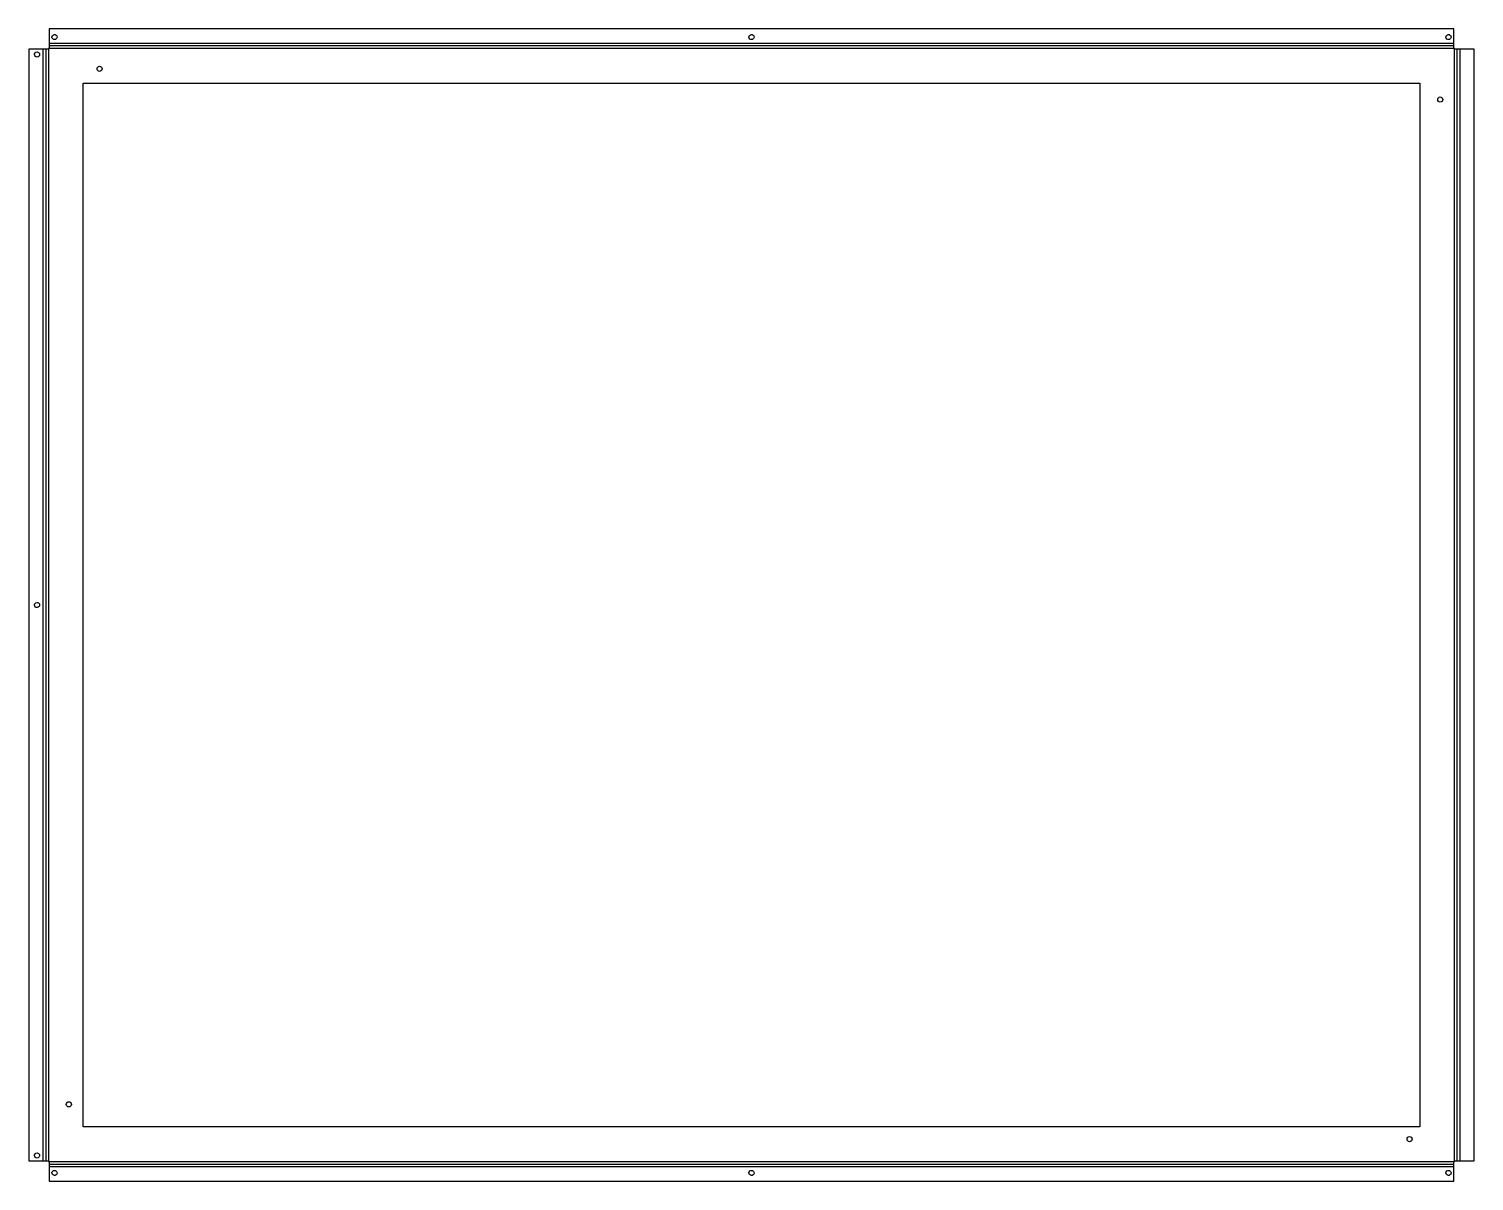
# Model space of a CAD drawing. Header units: millimetres. Extents: x -10 to 696, y 0 to 563.
import ezdxf

# ---------------------------------------------------------------- set-up
doc = ezdxf.new("R2010")
doc.units = ezdxf.units.MM

msp = doc.modelspace()

# ---------------------------------------------------------------- linework, layer by layer
at = {"layer": 'BEND'}
for p, q in [((-1.67, 553.1), (-1.67, 9.93)), ((686.17, 554.77), (0, 554.77)), ((687.84, 9.93), (687.84, 553.1)), ((0, 8.26), (686.17, 8.26))]:
    msp.add_line(p, q, dxfattribs=at)
at = {"layer": 'BEND_EXTENT'}
for p, q in [((-2.93, 9.93), (-2.93, 553.1)), ((-0.41, 553.1), (-0.41, 9.93)), ((0, 556.03), (686.17, 556.03)), ((686.17, 553.51), (0, 553.51)), ((686.59, 9.93), (686.59, 553.1)), ((689.1, 553.1), (689.1, 9.93)), ((0, 9.51), (686.17, 9.51)), ((686.17, 7), (0, 7))]:
    msp.add_line(p, q, dxfattribs=at)
at = {"layer": 'INTERIOR_PROFILES'}
msp.add_lwpolyline([(16.59, 536.51), (669.59, 536.51), (669.59, 26.51), (16.59, 26.51)], close=True, dxfattribs=at)
for centre in [(24.59, 543.51), (679.59, 528.51), (9.59, 37.51), (664.59, 20.51)]:
    msp.add_circle(centre, 1.25, dxfattribs=at)
for points, knots in [([(1.34, 559.03), (1.34, 559.27), (1.41, 559.54), (1.58, 559.76), (1.82, 560.09), (2.24, 560.28), (2.59, 560.28)], [-1, -1, -1, -1, -0.594482, -0.594482, -0.594482, 0, 0, 0, 0]), ([(2.59, 557.78), (2.35, 557.78), (2.08, 557.85), (1.85, 558.02), (1.52, 558.26), (1.34, 558.68), (1.34, 559.03)], [-1, -1, -1, -1, -0.594482, -0.594482, -0.594482, 0, 0, 0, 0]), ([(2.59, 560.28), (2.82, 560.28), (3.1, 560.2), (3.32, 560.04), (3.65, 559.8), (3.84, 559.38), (3.84, 559.03)], [-1, -1, -1, -1, -0.594482, -0.594482, -0.594482, 0, 0, 0, 0]), ([(3.84, 559.03), (3.84, 558.79), (3.76, 558.52), (3.6, 558.29), (3.36, 557.96), (2.94, 557.78), (2.59, 557.78)], [-1, -1, -1, -1, -0.594482, -0.594482, -0.594482, 0, 0, 0, 0]), ([(341.84, 559.03), (341.84, 559.27), (341.91, 559.54), (342.08, 559.76), (342.32, 560.09), (342.74, 560.28), (343.09, 560.28)], [-1, -1, -1, -1, -0.594482, -0.594482, -0.594482, 0, 0, 0, 0]), ([(343.09, 557.78), (342.85, 557.78), (342.58, 557.85), (342.35, 558.02), (342.02, 558.26), (341.84, 558.68), (341.84, 559.03)], [-1, -1, -1, -1, -0.594482, -0.594482, -0.594482, 0, 0, 0, 0]), ([(343.09, 560.28), (343.32, 560.28), (343.6, 560.2), (343.82, 560.04), (344.15, 559.8), (344.34, 559.38), (344.34, 559.03)], [-1, -1, -1, -1, -0.594482, -0.594482, -0.594482, 0, 0, 0, 0]), ([(344.34, 559.03), (344.34, 558.79), (344.26, 558.52), (344.1, 558.29), (343.86, 557.96), (343.44, 557.78), (343.09, 557.78)], [-1, -1, -1, -1, -0.594482, -0.594482, -0.594482, 0, 0, 0, 0]), ([(682.34, 559.03), (682.34, 559.27), (682.41, 559.54), (682.58, 559.76), (682.82, 560.09), (683.24, 560.28), (683.59, 560.28)], [-1, -1, -1, -1, -0.594482, -0.594482, -0.594482, 0, 0, 0, 0]), ([(683.59, 557.78), (683.35, 557.78), (683.08, 557.85), (682.85, 558.02), (682.52, 558.26), (682.34, 558.68), (682.34, 559.03)], [-1, -1, -1, -1, -0.594482, -0.594482, -0.594482, 0, 0, 0, 0]), ([(683.59, 560.28), (683.82, 560.28), (684.1, 560.2), (684.32, 560.04), (684.65, 559.8), (684.84, 559.38), (684.84, 559.03)], [-1, -1, -1, -1, -0.594482, -0.594482, -0.594482, 0, 0, 0, 0]), ([(684.84, 559.03), (684.84, 558.79), (684.76, 558.52), (684.6, 558.29), (684.36, 557.96), (683.94, 557.78), (683.59, 557.78)], [-1, -1, -1, -1, -0.594482, -0.594482, -0.594482, 0, 0, 0, 0]), ([(-7.18, 550.51), (-7.18, 550.75), (-7.1, 551.02), (-6.94, 551.25), (-6.7, 551.58), (-6.28, 551.76), (-5.93, 551.76)], [-1, -1, -1, -1, -0.594482, -0.594482, -0.594482, 0, 0, 0, 0]), ([(-5.93, 551.76), (-5.69, 551.76), (-5.42, 551.69), (-5.19, 551.52), (-4.86, 551.28), (-4.68, 550.86), (-4.68, 550.51)], [-1, -1, -1, -1, -0.594482, -0.594482, -0.594482, 0, 0, 0, 0]), ([(-5.93, 549.26), (-6.17, 549.26), (-6.44, 549.34), (-6.66, 549.5), (-6.99, 549.74), (-7.18, 550.16), (-7.18, 550.51)], [-1, -1, -1, -1, -0.594482, -0.594482, -0.594482, 0, 0, 0, 0]), ([(-4.68, 550.51), (-4.68, 550.27), (-4.75, 550), (-4.92, 549.78), (-5.16, 549.45), (-5.58, 549.26), (-5.93, 549.26)], [-1, -1, -1, -1, -0.594482, -0.594482, -0.594482, 0, 0, 0, 0]), ([(-7.18, 281.51), (-7.18, 281.75), (-7.1, 282.02), (-6.94, 282.25), (-6.7, 282.58), (-6.28, 282.76), (-5.93, 282.76)], [-1, -1, -1, -1, -0.594482, -0.594482, -0.594482, 0, 0, 0, 0]), ([(-5.93, 282.76), (-5.69, 282.76), (-5.42, 282.69), (-5.19, 282.52), (-4.86, 282.28), (-4.68, 281.86), (-4.68, 281.51)], [-1, -1, -1, -1, -0.594482, -0.594482, -0.594482, 0, 0, 0, 0]), ([(-5.93, 280.26), (-6.17, 280.26), (-6.44, 280.34), (-6.66, 280.5), (-6.99, 280.74), (-7.18, 281.16), (-7.18, 281.51)], [-1, -1, -1, -1, -0.594482, -0.594482, -0.594482, 0, 0, 0, 0]), ([(-4.68, 281.51), (-4.68, 281.27), (-4.75, 281), (-4.92, 280.78), (-5.16, 280.45), (-5.58, 280.26), (-5.93, 280.26)], [-1, -1, -1, -1, -0.594482, -0.594482, -0.594482, 0, 0, 0, 0]), ([(-7.18, 12.51), (-7.18, 12.75), (-7.1, 13.02), (-6.94, 13.25), (-6.7, 13.58), (-6.28, 13.76), (-5.93, 13.76)], [-1, -1, -1, -1, -0.594482, -0.594482, -0.594482, 0, 0, 0, 0]), ([(-5.93, 11.26), (-6.17, 11.26), (-6.44, 11.34), (-6.66, 11.5), (-6.99, 11.74), (-7.18, 12.16), (-7.18, 12.51)], [-1, -1, -1, -1, -0.594482, -0.594482, -0.594482, 0, 0, 0, 0]), ([(-5.93, 13.76), (-5.69, 13.76), (-5.42, 13.69), (-5.19, 13.52), (-4.86, 13.28), (-4.68, 12.86), (-4.68, 12.51)], [-1, -1, -1, -1, -0.594482, -0.594482, -0.594482, 0, 0, 0, 0]), ([(-4.68, 12.51), (-4.68, 12.27), (-4.75, 12), (-4.92, 11.78), (-5.16, 11.45), (-5.58, 11.26), (-5.93, 11.26)], [-1, -1, -1, -1, -0.594482, -0.594482, -0.594482, 0, 0, 0, 0]), ([(1.34, 4), (1.34, 4.35), (1.52, 4.77), (1.85, 5.01), (2.08, 5.17), (2.35, 5.25), (2.59, 5.25)], [0, 0, 0, 0, 0.594482, 0.594482, 0.594482, 1, 1, 1, 1]), ([(2.59, 2.75), (2.24, 2.75), (1.82, 2.93), (1.58, 3.26), (1.41, 3.49), (1.34, 3.76), (1.34, 4)], [0, 0, 0, 0, 0.594482, 0.594482, 0.594482, 1, 1, 1, 1]), ([(2.59, 5.25), (2.94, 5.25), (3.36, 5.07), (3.6, 4.74), (3.76, 4.51), (3.84, 4.24), (3.84, 4)], [0, 0, 0, 0, 0.594482, 0.594482, 0.594482, 1, 1, 1, 1]), ([(3.84, 4), (3.84, 3.65), (3.65, 3.23), (3.32, 2.99), (3.1, 2.83), (2.82, 2.75), (2.59, 2.75)], [0, 0, 0, 0, 0.594482, 0.594482, 0.594482, 1, 1, 1, 1]), ([(341.84, 4), (341.84, 4.35), (342.02, 4.77), (342.35, 5.01), (342.58, 5.17), (342.85, 5.25), (343.09, 5.25)], [0, 0, 0, 0, 0.594482, 0.594482, 0.594482, 1, 1, 1, 1]), ([(343.09, 2.75), (342.74, 2.75), (342.32, 2.93), (342.08, 3.26), (341.91, 3.49), (341.84, 3.76), (341.84, 4)], [0, 0, 0, 0, 0.594482, 0.594482, 0.594482, 1, 1, 1, 1]), ([(343.09, 5.25), (343.44, 5.25), (343.86, 5.07), (344.1, 4.74), (344.26, 4.51), (344.34, 4.24), (344.34, 4)], [0, 0, 0, 0, 0.594482, 0.594482, 0.594482, 1, 1, 1, 1]), ([(344.34, 4), (344.34, 3.65), (344.15, 3.23), (343.82, 2.99), (343.6, 2.83), (343.32, 2.75), (343.09, 2.75)], [0, 0, 0, 0, 0.594482, 0.594482, 0.594482, 1, 1, 1, 1]), ([(682.34, 4), (682.34, 4.35), (682.52, 4.77), (682.85, 5.01), (683.08, 5.17), (683.35, 5.25), (683.59, 5.25)], [0, 0, 0, 0, 0.594482, 0.594482, 0.594482, 1, 1, 1, 1]), ([(683.59, 2.75), (683.24, 2.75), (682.82, 2.93), (682.58, 3.26), (682.41, 3.49), (682.34, 3.76), (682.34, 4)], [0, 0, 0, 0, 0.594482, 0.594482, 0.594482, 1, 1, 1, 1]), ([(683.59, 5.25), (683.94, 5.25), (684.36, 5.07), (684.6, 4.74), (684.76, 4.51), (684.84, 4.24), (684.84, 4)], [0, 0, 0, 0, 0.594482, 0.594482, 0.594482, 1, 1, 1, 1]), ([(684.84, 4), (684.84, 3.65), (684.65, 3.23), (684.32, 2.99), (684.1, 2.83), (683.82, 2.75), (683.59, 2.75)], [0, 0, 0, 0, 0.594482, 0.594482, 0.594482, 1, 1, 1, 1])]:
    msp.add_open_spline(points, degree=3, knots=knots, dxfattribs=at)
at = {"layer": 'OUTER_PROFILES'}
msp.add_lwpolyline([(-0.41, 553.1), (-9.93, 553.1), (-9.93, 9.93), (-0.41, 9.93), (-0.41, 9.51), (0, 9.51), (0, 0), (686.17, 0), (686.17, 9.51), (686.59, 9.51), (686.59, 9.93), (696.1, 9.93), (696.1, 553.1), (686.59, 553.1), (686.59, 553.51), (686.17, 553.51), (686.17, 563.03), (0, 563.03), (0, 553.51), (-0.41, 553.51)], close=True, dxfattribs=at)

doc.saveas('drawing.dxf')
